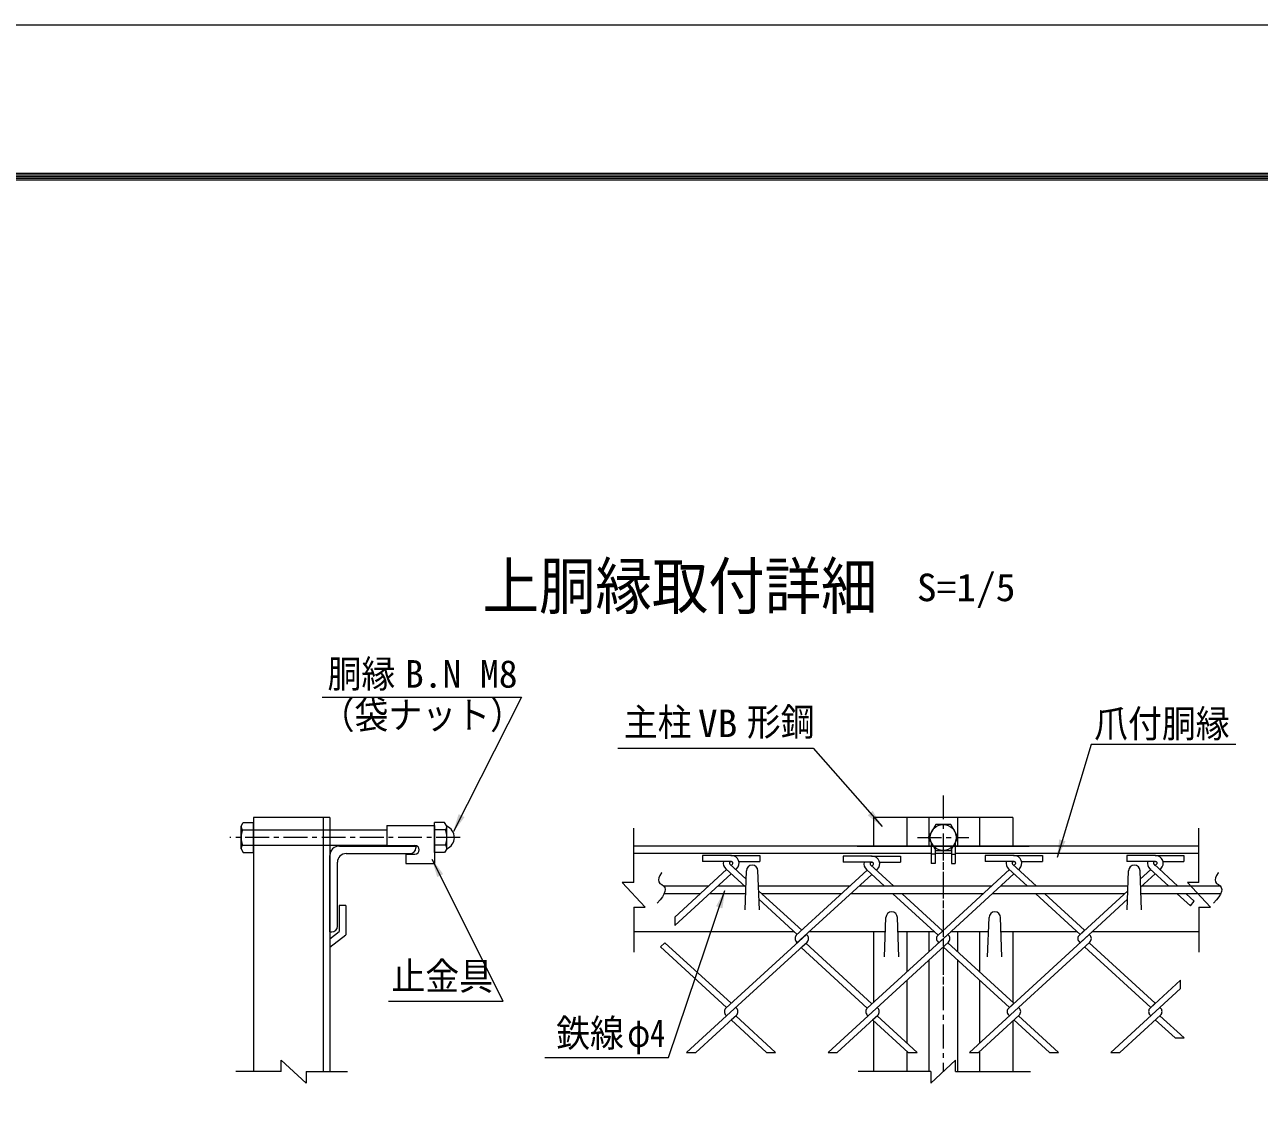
# Model space of a CAD drawing. Units: millimetres, scale not verified, with parts at other scales. Extents: x -4455 to 4455, y -3150 to 3150.
# Drawn here: x 773 to 2711, y 1457 to 3150 of the extents above; entities that cross this region are included whole.
import ezdxf
from ezdxf.enums import TextEntityAlignment as Align

# ---------------------------------------------------------------- set-up
doc = ezdxf.new("R2010")
doc.units = ezdxf.units.MM
doc.header["$LTSCALE"] = 30
doc.linetypes.add('DASHED', pattern=[7.5, 6, -1.5])
doc.linetypes.add('USER1', pattern=[2, 1.25, -0.25, 0.25, -0.25])
doc.layers.add('0-B_7詳細', color=7, linetype='Continuous', lineweight=18)
doc.layers.add('0-F_D-TTL', color=7, linetype='Continuous', lineweight=9)
doc.styles.add('ＭＳ ゴシック', font='')
doc.styles.get('ＭＳ ゴシック').set_extended_font_data('MS Gothic')

msp = doc.modelspace()

# ---------------------------------------------------------------- linework, layer by layer
at = {"layer": '0-B_7詳細', "color": 1, "linetype": 'USER1'}
for p, q in [((2215.14, 1939.34), (2215.14, 1505.41)), ((1456.62, 1873.19), (1094.83, 1873.19)), ((2174.85, 1873.19), (2255.49, 1873.19)), ((2215.14, 1874.74), (2215.14, 1609.17))]:
    msp.add_line(p, q, dxfattribs=at)
at = {"layer": '0-B_7詳細', "lineweight": 9}
for p, q in [((1131.94, 1904.84), (1131.94, 1505.41)), ((1251.94, 1904.84), (1131.94, 1904.84)), ((1241.44, 1904.84), (1241.44, 1505.41)), ((1251.94, 1904.84), (1251.94, 1505.41)), ((2105.64, 1904.84), (2105.64, 1859.84)), ((2324.64, 1904.84), (2105.64, 1904.84)), ((2158.14, 1904.84), (2158.14, 1859.84)), ((2192.64, 1904.84), (2192.64, 1859.84)), ((2237.64, 1904.84), (2237.64, 1859.84)), ((2272.14, 1904.84), (2272.14, 1859.84)), ((2324.64, 1904.84), (2324.64, 1859.84)), ((1114.8, 1885.19), (1131.94, 1885.19)), ((1116.06, 1896.71), (1131.94, 1896.71)), ((1251.94, 1885.19), (1341.37, 1885.19)), ((1341.37, 1892.15), (1416.37, 1892.15)), ((1341.37, 1892.15), (1341.37, 1860.65)), ((1416.37, 1849.67), (1416.37, 1896.71)), ((1416.37, 1892.15), (1416.37, 1832.15)), ((1433.51, 1885.19), (1416.37, 1885.19)), ((1435.57, 1855.43), (1435.57, 1890.95)), ((1114.8, 1861.19), (1131.94, 1861.19)), ((1251.94, 1861.19), (1341.37, 1861.19)), ((1433.51, 1861.19), (1416.37, 1861.19)), ((2196.39, 1864.93), (2196.39, 1832.15)), ((2233.89, 1864.93), (2233.89, 1832.15)), ((1112.74, 1855.43), (1116.06, 1849.67)), ((1251.94, 1724.84), (1251.94, 1844.84)), ((1277.44, 1847.84), (1377.94, 1847.84)), ((1341.37, 1860.65), (1385.62, 1860.65)), ((1371.37, 1847.15), (1385.62, 1847.15)), ((1371.37, 1847.15), (1371.37, 1832.15)), ((1432.24, 1849.67), (1416.37, 1849.67)), ((1435.57, 1855.43), (1432.24, 1849.67)), ((2196.39, 1859.84), (1729.06, 1859.84)), ((2196.39, 1847.84), (1729.06, 1847.84)), ((2080.14, 1859.84), (2350.14, 1859.84)), ((2148.06, 1843.9), (2148.06, 1834.3)), ((2198.86, 1860.65), (2196.39, 1860.65)), ((2202.39, 1847.15), (2196.39, 1847.15)), ((2230.95, 1859.84), (2199.33, 1859.84)), ((2227.89, 1847.84), (2202.39, 1847.84)), ((2227.89, 1854.54), (2227.89, 1832.15)), ((2227.89, 1847.15), (2233.89, 1847.15)), ((2231.42, 1860.65), (2233.89, 1860.65)), ((2616.72, 1859.84), (2233.89, 1859.84)), ((2616.72, 1847.84), (2233.89, 1847.84)), ((1263.94, 1733.84), (1263.94, 1834.34)), ((1371.37, 1832.15), (1416.37, 1832.15)), ((1882.1, 1829.23), (1884.16, 1831.12)), ((2227.89, 1832.15), (2233.89, 1832.15)), ((1903.89, 1759.34), (1906.14, 1820.84)), ((1926.39, 1759.34), (1924.12, 1821.5)), ((2503.89, 1759.34), (2506.14, 1820.84)), ((2526.39, 1759.34), (2524.14, 1820.84)), ((1846.75, 1796.84), (1776.25, 1796.84)), ((1833.65, 1784.84), (1776.78, 1784.84)), ((1904.83, 1784.84), (1847.86, 1784.84)), ((1903.24, 1796.84), (1860.96, 1796.84)), ((2068.78, 1796.84), (1925.02, 1796.84)), ((2055.68, 1784.84), (1930.55, 1784.84)), ((2277.71, 1784.84), (2069.89, 1784.84)), ((2290.81, 1796.84), (2082.99, 1796.84)), ((2499.74, 1784.84), (2291.92, 1784.84)), ((2505.26, 1796.84), (2305.02, 1796.84)), ((2650.78, 1784.84), (2525.46, 1784.84)), ((2650.25, 1796.84), (2527.04, 1796.84)), ((1266.59, 1766.38), (1266.59, 1725.37)), ((1277.09, 1766.38), (1266.59, 1766.38)), ((1277.09, 1766.38), (1277.09, 1720.22)), ((2122.89, 1685.84), (2125.14, 1747.34)), ((2145.39, 1685.84), (2143.14, 1747.34)), ((2284.89, 1685.84), (2287.14, 1747.34)), ((2307.39, 1685.84), (2305.14, 1747.34)), ((1251.94, 1714.05), (1266.59, 1725.37)), ((1251.94, 1724.84), (1254.94, 1724.84)), ((1251.94, 1700.78), (1277.09, 1720.22)), ((1981.82, 1724.84), (1729.06, 1724.84)), ((2124.32, 1724.84), (2004.41, 1724.84)), ((2105.64, 1724.84), (2105.64, 1614.15)), ((2201.7, 1724.84), (2143.97, 1724.84)), ((2158.14, 1724.84), (2158.14, 1662.25)), ((2192.64, 1724.84), (2192.64, 1693.87)), ((2286.32, 1724.84), (2226.44, 1724.84)), ((2237.64, 1724.84), (2237.64, 1693.87)), ((2272.14, 1724.84), (2272.14, 1662.25)), ((2425.87, 1724.84), (2305.97, 1724.84)), ((2324.64, 1724.84), (2324.64, 1614.15)), ((2616.72, 1724.84), (2448.47, 1724.84)), ((2192.64, 1680.85), (2192.64, 1505.41)), ((2237.64, 1680.85), (2237.64, 1505.41)), ((2158.14, 1649.23), (2158.14, 1550.24)), ((2272.14, 1649.23), (2272.14, 1550.24)), ((2105.64, 1585.33), (2105.64, 1505.41)), ((2324.64, 1585.33), (2324.64, 1505.41)), ((2158.14, 1537.22), (2158.14, 1505.41)), ((2272.14, 1537.22), (2272.14, 1505.41))]:
    msp.add_line(p, q, dxfattribs=at)
at = {"layer": '0-B_7詳細', "color": 3, "linetype": 'DASHED'}
for p, q in [((1131.94, 1885.19), (1251.94, 1885.19)), ((1131.94, 1861.19), (1251.94, 1861.19))]:
    msp.add_line(p, q, dxfattribs=at)
at = {"layer": '0-B_7詳細', "color": 4}
for p, q in [((1729.06, 1802.28), (1729.06, 1887.86)), ((2616.72, 1802.28), (2616.72, 1887.86)), ((2598.72, 1802.28), (2634.72, 1763.5)), ((2616.72, 1802.28), (2598.72, 1802.28)), ((1729.06, 1763.5), (1729.06, 1693.31)), ((1729.06, 1763.5), (1747.06, 1763.5)), ((2616.72, 1763.5), (2634.72, 1763.5)), ((2616.72, 1763.5), (2616.72, 1693.31)), ((1175.74, 1505.41), (1175.74, 1523.41)), ((1214.51, 1487.41), (1175.74, 1523.41)), ((2195.76, 1487.41), (2234.53, 1523.41)), ((2234.53, 1505.41), (2234.53, 1523.41)), ((1175.74, 1505.41), (1104.17, 1505.41)), ((1214.51, 1505.41), (1279.78, 1505.41)), ((1214.51, 1505.41), (1214.51, 1487.41)), ((2195.76, 1505.41), (2081.81, 1505.41)), ((2195.76, 1505.41), (2195.76, 1487.41)), ((2234.53, 1505.41), (2352.33, 1505.41))]:
    msp.add_line(p, q, dxfattribs=at)
at = {"layer": '0-B_7詳細', "color": 3}
for p, q in [((1882.54, 1844.89), (1837.1, 1844.89)), ((1837.1, 1844.89), (1837.1, 1835.29)), ((1881.66, 1844.89), (1927.1, 1844.89)), ((1927.1, 1844.89), (1927.1, 1835.29)), ((2058.06, 1843.9), (2058.06, 1834.3)), ((2103.49, 1843.9), (2058.06, 1843.9)), ((2102.62, 1843.9), (2148.06, 1843.9)), ((2281.16, 1844.89), (2281.16, 1835.29)), ((2326.59, 1844.89), (2281.16, 1844.89)), ((2325.72, 1844.89), (2371.16, 1844.89)), ((2371.16, 1844.89), (2371.16, 1835.29)), ((2548.62, 1844.89), (2503.18, 1844.89)), ((2503.18, 1844.89), (2503.18, 1835.29)), ((2547.75, 1844.89), (2593.18, 1844.89)), ((2593.18, 1844.89), (2593.18, 1835.29)), ((1793.65, 1748.18), (1875, 1822.72)), ((1882.54, 1835.29), (1837.1, 1835.29)), ((1873.56, 1824.04), (1905.2, 1795.04)), ((1880.04, 1831.12), (1905.66, 1807.64)), ((1881.66, 1835.29), (1882.54, 1835.29)), ((1889.21, 1822.72), (1890.64, 1824.04)), ((1894.29, 1835.29), (1927.1, 1835.29)), ((2103.49, 1834.3), (2058.06, 1834.3)), ((2094.52, 1823.06), (2123.13, 1796.84)), ((2101, 1830.14), (2137.34, 1796.84)), ((2102.62, 1834.3), (2103.49, 1834.3)), ((2103.06, 1828.25), (2105.11, 1830.14)), ((2110.16, 1821.74), (2111.6, 1823.06)), ((2115.25, 1834.3), (2148.06, 1834.3)), ((2206.97, 1720.01), (2319.05, 1822.72)), ((2326.59, 1835.29), (2281.16, 1835.29)), ((2317.61, 1824.04), (2347.3, 1796.84)), ((2324.1, 1831.12), (2361.51, 1796.84)), ((2325.72, 1835.29), (2326.59, 1835.29)), ((2326.16, 1829.23), (2328.21, 1831.12)), ((2333.26, 1822.72), (2334.7, 1824.04)), ((2338.35, 1835.29), (2371.16, 1835.29)), ((2548.62, 1835.29), (2503.18, 1835.29)), ((2524.63, 1807.64), (2541.08, 1822.72)), ((2539.64, 1824.04), (2569.33, 1796.84)), ((2541.08, 1822.72), (2539.64, 1824.04)), ((2546.13, 1831.12), (2583.54, 1796.84)), ((2548.18, 1829.23), (2546.13, 1831.12)), ((2547.75, 1835.29), (2548.62, 1835.29)), ((2548.18, 1829.23), (2550.24, 1831.12)), ((2555.29, 1822.72), (2556.73, 1824.04)), ((2560.38, 1835.29), (2593.18, 1835.29)), ((1793.65, 1735.16), (1882.1, 1816.21)), ((1983.87, 1719.03), (2095.95, 1821.74)), ((1984.94, 1706.99), (2103.06, 1815.23)), ((2208.04, 1707.97), (2326.16, 1816.21)), ((2525.09, 1795.04), (2548.18, 1816.21)), ((1925.28, 1789.66), (1993.11, 1727.51)), ((2136.22, 1784.84), (2206.97, 1720.01)), ((2150.43, 1784.84), (2214.07, 1726.52)), ((2360.39, 1784.84), (2430.07, 1721)), ((2374.6, 1784.84), (2437.17, 1727.51)), ((2429, 1720.01), (2505, 1789.66)), ((2582.42, 1784.84), (2603.3, 1765.71)), ((2596.63, 1784.84), (2609.41, 1773.13)), ((1925.78, 1776.19), (1986.01, 1721)), ((2430.07, 1707.97), (2504.51, 1776.19)), ((2603.3, 1765.71), (2609.41, 1773.13)), ((1793.65, 1748.18), (1793.65, 1735.16)), ((2429, 1720.01), (2437.17, 1727.51)), ((1778.19, 1707.97), (1771.09, 1701.46)), ((1778.19, 1707.97), (1882.1, 1612.76)), ((1873.93, 1605.27), (2000.22, 1721)), ((1875, 1593.23), (2001.29, 1708.96)), ((1984.94, 1708.96), (1986.01, 1707.97)), ((1984.94, 1708.96), (1986.01, 1707.97)), ((1993.11, 1701.46), (2001.29, 1708.96)), ((1999.15, 1706.99), (2103.06, 1611.78)), ((2000.22, 1721), (2001.29, 1720.01)), ((2000.22, 1721), (2001.29, 1720.01)), ((2095.95, 1605.27), (2222.25, 1721)), ((2097.02, 1593.23), (2223.32, 1708.96)), ((2206.97, 1708.96), (2208.04, 1707.97)), ((2222.25, 1721), (2223.32, 1720.01)), ((2222.25, 1721), (2223.32, 1720.01)), ((2222.25, 1707.97), (2326.16, 1612.76)), ((2317.98, 1605.27), (2444.28, 1721)), ((2333.26, 1606.25), (2445.35, 1708.96)), ((2429, 1708.96), (2430.07, 1707.97)), ((2444.28, 1721), (2445.35, 1720.01)), ((2444.28, 1721), (2445.35, 1720.01)), ((2444.28, 1707.97), (2548.18, 1612.76)), ((1771.09, 1701.46), (1875, 1606.25)), ((1992.04, 1700.48), (2095.95, 1605.27)), ((2215.14, 1701.46), (2319.05, 1606.25)), ((2437.17, 1701.46), (2541.08, 1606.25)), ((2540.01, 1605.27), (2587.77, 1649.03)), ((2587.77, 1636.01), (2587.77, 1649.03)), ((2555.29, 1606.25), (2587.77, 1636.01)), ((2317.98, 1605.27), (2326.16, 1612.76)), ((2540.01, 1605.27), (2548.18, 1612.76)), ((1812.2, 1535.68), (1875, 1593.23)), ((1826.41, 1535.68), (1890.28, 1594.21)), ((1873.93, 1594.21), (1875, 1593.23)), ((1873.93, 1594.21), (1875, 1593.23)), ((1882.1, 1586.72), (1890.28, 1594.21)), ((1889.21, 1606.25), (1890.28, 1605.27)), ((1889.21, 1606.25), (1890.28, 1605.27)), ((1889.21, 1593.23), (1952, 1535.68)), ((2034.23, 1535.68), (2097.02, 1593.23)), ((2048.44, 1535.68), (2112.3, 1594.21)), ((2095.95, 1594.21), (2097.02, 1593.23)), ((2095.95, 1594.21), (2097.02, 1593.23)), ((2104.13, 1586.72), (2112.3, 1594.21)), ((2111.23, 1606.25), (2112.3, 1605.27)), ((2111.23, 1606.25), (2112.3, 1605.27)), ((2111.23, 1593.23), (2174.03, 1535.68)), ((2256.25, 1535.68), (2333.26, 1606.25)), ((2270.46, 1535.68), (2334.33, 1594.21)), ((2317.98, 1594.21), (2319.05, 1593.23)), ((2333.26, 1606.25), (2334.33, 1605.27)), ((2333.26, 1606.25), (2334.33, 1605.27)), ((2333.26, 1593.23), (2396.06, 1535.68)), ((2478.28, 1535.68), (2555.29, 1606.25)), ((2492.49, 1535.68), (2556.36, 1594.21)), ((2540.01, 1594.21), (2541.08, 1593.23)), ((2555.29, 1606.25), (2556.36, 1605.27)), ((2555.29, 1606.25), (2556.36, 1605.27)), ((2555.29, 1593.23), (2593.51, 1558.2)), ((1882.1, 1586.72), (1937.79, 1535.68)), ((2104.13, 1586.72), (2159.82, 1535.68)), ((2326.16, 1586.72), (2381.85, 1535.68)), ((2548.18, 1586.72), (2579.3, 1558.2)), ((2579.3, 1558.2), (2593.51, 1558.2)), ((1812.2, 1535.68), (1826.41, 1535.68)), ((1937.79, 1535.68), (1952, 1535.68)), ((2034.23, 1535.68), (2048.44, 1535.68)), ((2159.82, 1535.68), (2174.03, 1535.68)), ((2256.25, 1535.68), (2270.46, 1535.68)), ((2381.85, 1535.68), (2396.06, 1535.68)), ((2478.28, 1535.68), (2492.49, 1535.68))]:
    msp.add_line(p, q, dxfattribs=at)
at = {"layer": '0-B_7詳細', "color": 4}
for points in [[(1239.89, 2093.47), (1553.12, 2093.47), (1446.16, 1882.67)], [(1773.05, 1818.11), (1772.74, 1817.72), (1770.07, 1813.52), (1768.51, 1809.76), (1768.04, 1806.45), (1768.66, 1803.57), (1770.38, 1801.14), (1773.2, 1799.15), (1776.03, 1797.15), (1777.78, 1794.67), (1778.46, 1791.71), (1778.07, 1788.28), (1776.6, 1784.37), (1774.06, 1779.99), (1770.45, 1775.13), (1765.76, 1769.79)], [(2647.05, 1818.11), (2646.74, 1817.72), (2644.08, 1813.52), (2642.51, 1809.76), (2642.04, 1806.45), (2642.67, 1803.57), (2644.39, 1801.14), (2647.2, 1799.15), (2650.03, 1797.15), (2651.79, 1794.67), (2652.47, 1791.71), (2652.07, 1788.28), (2650.61, 1784.37), (2648.07, 1779.99), (2644.45, 1775.13), (2639.77, 1769.79)], [(1729.06, 1802.28), (1711.06, 1802.28), (1747.06, 1763.5)]]:
    msp.add_lwpolyline(points, dxfattribs=at)
at = {"layer": '0-B_7詳細', "color": 1}
for points in [[(2674.64, 2019.45), (2447.38, 2019.45), (2394.26, 1842.02)], [(1703.96, 2013.48), (2010.67, 2013.48), (2119, 1890.42)], [(1344.09, 1616.26), (1523.88, 1616.26), (1412.72, 1838.41)], [(1589.62, 1527.67), (1783.52, 1527.67), (1872.37, 1790.08)]]:
    msp.add_lwpolyline(points, dxfattribs=at)
at = {"layer": '0-B_7詳細', "lineweight": 9}
for points in [[(1112.74, 1855.43), (1112.74, 1890.95), (1116.06, 1896.71)], [(1116.06, 1849.67), (1131.94, 1849.67), (1131.94, 1896.71)], [(1435.57, 1890.95), (1432.24, 1896.71), (1416.37, 1896.71)], [(1266.94, 1859.84), (1386.94, 1859.84), (1386.94, 1856.84)], [(2202.39, 1854.54), (2202.39, 1832.15), (2196.39, 1832.15)]]:
    msp.add_lwpolyline(points, dxfattribs=at)
at = {"layer": '0-B_7詳細', "color": 3}
msp.add_lwpolyline([(2238.66, 1873.19), (2226.9, 1893.56), (2203.38, 1893.56), (2191.62, 1873.19), (2203.38, 1852.82), (2226.9, 1852.82)], close=True, dxfattribs=at)
msp.add_circle((2215.14, 1873.19), 20.4, dxfattribs=at)
at = {"layer": '0-B_7詳細', "lineweight": 9}
for centre, radius, start, end in [((1121.83, 1890.95), 9.09, 180, 219.3382), ((1148.74, 1873.19), 36, 160.52878, 199.47122), ((1426.48, 1890.95), 9.09, 320.6618, 0), ((1399.57, 1873.19), 36, 340.52878, 19.47122), ((1428.43, 1873.19), 19.14, 291.90813, 68.09187), ((1121.83, 1855.43), 9.09, 140.6618, 180), ((1426.48, 1855.43), 9.09, 0, 39.3382), ((1266.94, 1844.84), 15, 90, 180), ((1277.44, 1834.34), 13.5, 90, 180), ((1377.94, 1856.84), 9, 270, 0), ((1385.62, 1853.9), 6.75, 270, 90), ((1915.14, 1820.84), 9, 0, 180), ((2515.14, 1820.84), 9, 0, 180), ((2134.14, 1747.34), 9, 0, 180), ((2296.14, 1747.34), 9, 0, 180), ((1254.94, 1733.84), 9, 270, 0)]:
    msp.add_arc(centre, radius, start, end, dxfattribs=at)
at = {"layer": '0-B_7詳細', "color": 3}
for centre, radius, start, end in [((1882.54, 1832.89), 12, 312.5, 90), ((2103.49, 1831.9), 12, 312.5, 90), ((2326.59, 1832.89), 12, 312.5, 90), ((2548.62, 1832.89), 12, 312.5, 90), ((1881.66, 1832.89), 12, 168.46304, 227.5), ((1881.66, 1832.89), 2.4, 90, 227.5), ((1882.54, 1832.89), 2.4, 312.5, 90), ((2102.62, 1831.9), 12, 168.46304, 227.5), ((2102.62, 1831.9), 2.4, 90, 227.5), ((2103.49, 1831.9), 2.4, 312.5, 90), ((2325.72, 1832.89), 12, 168.46304, 227.5), ((2325.72, 1832.89), 2.4, 90, 227.5), ((2326.59, 1832.89), 2.4, 312.5, 90), ((2547.75, 1832.89), 12, 168.46304, 227.5), ((2547.75, 1832.89), 2.4, 90, 227.5), ((2548.62, 1832.89), 2.4, 312.5, 90), ((1990.01, 1714.49), 7.5, 132.5, 227.5), ((1996.22, 1714.49), 7.5, 312.5, 47.5), ((2212.03, 1714.49), 7.5, 132.5, 227.5), ((2218.25, 1714.49), 7.5, 312.5, 47.5), ((2434.06, 1714.49), 7.5, 132.5, 227.5), ((2440.28, 1714.49), 7.5, 312.5, 47.5), ((1878.99, 1599.74), 7.5, 132.5, 227.5), ((1885.21, 1599.74), 7.5, 312.5, 47.5), ((2101.02, 1599.74), 7.5, 132.5, 227.5), ((2107.24, 1599.74), 7.5, 312.5, 47.5), ((2323.05, 1599.74), 7.5, 132.5, 227.5), ((2329.27, 1599.74), 7.5, 312.5, 47.5), ((2545.08, 1599.74), 7.5, 132.5, 227.5), ((2551.29, 1599.74), 7.5, 312.5, 47.5)]:
    msp.add_arc(centre, radius, start, end, dxfattribs=at)
at = {"layer": '0-B_7詳細', "color": 4}
msp.add_solid([(1445.25, 1880.89), (1454.18, 1910), (1463.47, 1905.29)], dxfattribs=at)
at = {"layer": '0-B_7詳細', "color": 1}
for points in [[(2120.32, 1888.92), (2096.59, 1908), (2104.41, 1914.88)], [(2393.69, 1840.1), (2397.3, 1870.34), (2407.28, 1867.35)], [(1411.83, 1840.2), (1429.91, 1815.7), (1420.59, 1811.04)], [(1873.01, 1791.97), (1868.32, 1761.89), (1858.45, 1765.23)]]:
    msp.add_solid(points, dxfattribs=at)
at = {"layer": '0-F_D-TTL', "color": 2, "lineweight": 18}
msp.add_lwpolyline([(-4454.85, 3150.21), (4454.85, 3150.21), (4454.85, -3150.21), (-4454.85, -3150.21)], close=True, dxfattribs=at)
at = {"layer": '0-F_D-TTL'}
for points in [[(-4168.47, 2916.87), (4168.47, 2916.87), (4168.47, -2916.87), (-4168.47, -2916.87)], [(-4165.81, 2914.21), (4165.81, 2914.21), (4165.81, -2914.21), (-4165.81, -2914.21)], [(-4163.16, 2911.56), (4163.16, 2911.56), (4163.16, -2911.56), (-4163.16, -2911.56)], [(-4160.51, 2908.91), (4160.51, 2908.91), (4160.51, -2908.91), (-4160.51, -2908.91)], [(-4157.86, 2906.26), (4157.86, 2906.26), (4157.86, -2906.26), (-4157.86, -2906.26)]]:
    msp.add_lwpolyline(points, close=True, dxfattribs=at)

# ---------------------------------------------------------------- texts
at = {"layer": '0-B_7詳細', "style": 'ＭＳ ゴシック', "width": 0.9}
msp.add_text('上胴縁取付詳細', height=72.14, dxfattribs=at).set_placement((1491.85, 2210.52), align=Align.BOTTOM_LEFT)
at = {"layer": '0-B_7詳細', "color": 3, "style": 'ＭＳ ゴシック'}
for s, width, p in [('S=1/5', 1.05, (2173.78, 2231.48)), ('胴縁', 0.9, (1248.29, 2095.64)), ('（袋ナット）', 0.9, (1237.58, 2031.21)), ('主柱', 0.9, (1713.59, 2019.71)), ('形鋼', 0.9, (1906.66, 2020.15)), ('爪付胴縁', 0.9, (2452.12, 2017.46)), ('VB', 1.05, (1829.99, 2017.91)), ('止金具', 0.9, (1348.7, 1620.77)), ('鉄線', 0.9, (1607.29, 1531.26)), ('φ4', 0.8, (1719.08, 1531.26))]:
    msp.add_text(s, height=43.33, dxfattribs=dict(at, width=width)).set_placement(p, align=Align.BOTTOM_LEFT)
msp.add_text('B.N M8', height=43.33, dxfattribs=at).set_placement((1369.91, 2095.64), align=Align.BOTTOM_LEFT)

doc.saveas('drawing.dxf')
